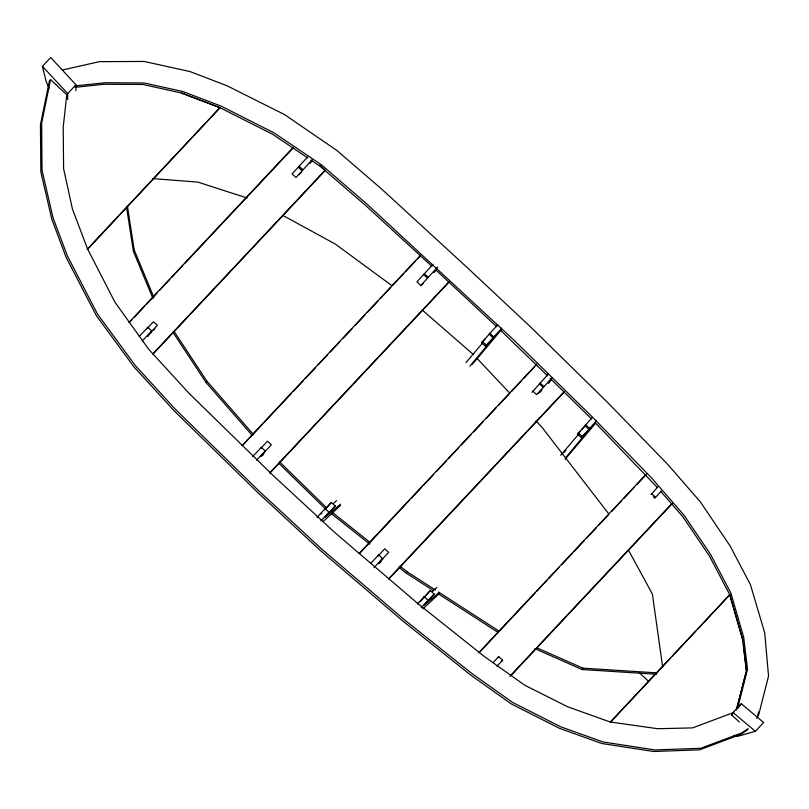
<?xml version="1.0" encoding="UTF-8"?>
<svg xmlns="http://www.w3.org/2000/svg" width="809" height="809" viewBox="0 0 809 809"><rect width="100%" height="100%" fill="white"/><g stroke="black" fill="none" stroke-linecap="round" stroke-linejoin="round"><path stroke-width="1.21" d="M733.935 712.375L692.605 727.888L657.717 728.727L610.138 721.992L567.766 706.823L524.808 685.253L484.5 656.635L418.051 603.716L334.633 532.393L272.239 474.64L189.013 393.295L148.573 349.124L114.868 302.05L87.473 248.747L72.456 209.096L63.608 168.778L63.193 127.306L66.773 94.805L50.542 79.595L41.643 123.211L42.028 170.305L53.02 217.722L67.329 255.796L97.535 314.135L135.234 365.425L175.674 409.597L258.89 490.932L321.294 548.694L404.702 620.018L472.234 673.766L512.542 702.384L560.637 726.785L603.008 741.964L654.875 749.933L700.756 748.285L742.086 732.782L748.072 728.626M737.565 708.502L747.536 669.316L743.653 637.108L730.931 593.209L710.636 554.499L684.141 515.373L651.821 478.23L592.785 417.424L514.473 340.65L366.71 203.848L321.436 164.824L273.715 132.686L221.211 106.171L182.773 91.488L144.083 82.973L104.968 82.761L75.116 85.906M757.699 715.52L758.63 711.839M746.201 672.127L736.372 710.049L746.343 670.863L742.47 638.635L729.748 594.746L709.442 556.046L682.958 516.9L660.579 491.205M75.166 87.332L103.785 84.278L142.9 84.47L181.58 93.035L219.977 107.698L87.412 249.435M147.804 327.332L147.157 328.444L153.427 321.76L157.33 325.339L151.061 332.024L151.708 330.911L147.804 327.332L139.168 336.534M312.395 159.595L295.993 177.505L292.089 173.925L307.622 156.936M319.626 165.056L325.167 170.133L324.561 171.174L152.739 354.372M261.307 447.377L260.71 448.408L267.466 441.208L271.369 444.788L264.614 451.988L265.21 450.957L261.307 447.377L252.661 456.589M437.699 267.061L420.842 285.415L416.938 281.835L432.926 264.401M335.229 506.009L328.414 513.28L328.98 512.299L325.076 508.719L324.51 509.7L331.326 502.429L335.229 506.009L324.935 517.487L340.407 504.179M331.326 502.429L325.006 509.67M469.887 366.133L495.027 336.139L485.471 346.323L481.567 342.743L497.859 324.51M485.471 346.323L501.762 328.09M378.622 554.954L378.066 555.925L384.75 548.795L388.654 552.375L381.969 559.504L382.526 558.534L378.622 554.954L370.927 563.155M531.978 392.314L548.512 373.819M532.716 391.04L536.62 394.61L552.416 377.398M434.2 594.13L427.516 601.259L428.082 600.278L424.179 596.698L423.613 597.679L430.297 590.55L434.2 594.13L424.098 605.385L439.236 592.4M430.297 590.55L420.195 601.805M566.108 457.125L590.772 427.678L581.418 437.659L577.515 434.079L592.34 417.414M581.418 437.659L596.243 420.993M498.111 657.596L498.668 656.625L502.581 660.205L502.015 661.175M650.982 494.612L658.03 486.725M661.125 491.164L654.885 498.192L653.328 496.756M743.077 641.143L729.748 594.746L697.489 629.372M739.416 722.103L731.609 714.944L733.005 712.527L741.266 703.719L763.625 722.488L755.373 731.296L737.575 736.342L733.915 735.684M741.266 703.719L738.212 707.905M756.698 718.311L758.579 715.196L768.55 676.011L764.707 632.83L750.459 584.765L730.163 546.045L700.473 502.025L668.163 464.882L608.206 403.054L529.895 326.28L467.855 268.153L382.121 189.478L336.857 150.454L284.647 114.645L226.884 85.683L190.085 71.596L144.144 61.444L99.386 61.656L62.455 70.009M153.032 298.683L133.364 251.306L134.193 249.941L127.367 205.708M252.044 435.181L206.073 382.536L206.902 381.181L174.34 331.781M433.442 590.671L405.936 572.893L406.765 571.538L399.909 566.098M534.83 648.636L582.025 669.508L582.854 668.153L657.232 672.896M50.542 79.595L49.349 81.153L40.45 124.768L40.834 171.862L51.827 219.279L66.136 257.353L96.362 315.662L134.041 366.973L174.481 411.144L257.717 492.469L320.091 550.241L403.509 621.575L471.04 675.323L511.349 703.941L559.464 728.322L601.825 743.501L653.672 751.49L699.563 749.842L740.882 734.329L747.88 729.485M310.16 163.317L311.607 161.446M434.089 272.593L435.586 270.702M501.186 330.032L472.335 364.333M551.273 379.937L548.462 383.436M540.139 392.223L541.706 390.302M595.353 423.542L564.985 459.401M578.769 434.059L560.698 455.285M482.862 342.703L465.984 362.553M563.924 452.575L565.946 450.239M49.096 88.232L46.123 81.426L42.432 66.318L50.694 57.51L75.955 84.763L75.955 90.689M67.703 99.497L67.703 93.571L75.955 84.763M87.15 249.314L219.977 107.698M129.025 322.478L293.08 147.572M129.288 322.599L131.877 319.838M134.466 317.077L144.831 306.024M146.56 304.184L156.916 293.141M159.504 290.38L169.87 279.327M171.599 277.487L182.824 265.524M184.553 263.683L293.343 147.683M142.212 341.034L151.708 330.911M151.698 331.902L147.713 336.16L148.36 335.887M153.295 330.203L154.883 328.505M299.128 174.714L301.524 172.165M152.476 354.251L325.167 170.133M241.942 445.729L420.72 255.118M243.064 444.93L291.432 393.356M293.161 391.516L303.527 380.463M305.256 378.622L315.611 367.579M318.21 364.808L327.706 354.686M330.294 351.925L339.8 341.792M343.259 338.111L351.895 328.899M355.343 325.218L364.849 315.085M367.438 312.325L377.803 301.272M380.392 298.511L390.757 287.458M392.486 285.617L403.711 273.644M405.44 271.804L415.806 260.761M417.535 258.91L420.124 256.15M256.564 460.169L265.21 450.957M264.563 452.555L261.125 456.225L263.542 454.557M420.923 285.85L423.501 283.099M269.7 472.901L449.349 281.36M269.963 473.022L449.612 281.481M316.936 517.406L325.076 508.719M481.567 342.743L485.552 338.506M320.839 520.986L328.98 512.299M359.186 553.457L537.095 363.777M359.449 553.578L409.536 500.174M411.265 498.334L421.631 487.281M423.36 485.44L433.725 474.387M436.314 471.627L446.679 460.574M448.408 458.733L458.764 447.68M461.363 444.92L470.858 434.797M473.447 432.026L482.953 421.904M486.401 418.223L495.907 408.09M498.496 405.329L508.861 394.276M511.45 391.516L521.815 380.463M523.544 378.622L534.769 366.649M373.98 567.645L382.526 558.534M382.809 559.1L378.551 563.63L381.009 561.891M538.43 393.174L541.838 389.544M388.674 578.789L564.004 391.859M388.937 578.91L564.267 391.981M417.333 603.999L424.179 596.698M577.515 434.079L580.063 431.359M581.762 429.549L585.17 425.918M421.236 607.579L428.082 600.278M478.584 652.893L646.088 474.296M479.707 652.084L534.971 593.169M536.691 591.328L547.056 580.286M548.785 578.435L559.14 567.392M561.739 564.631L572.094 553.589M573.824 551.738L584.189 540.695M586.778 537.934L596.273 527.812M598.862 525.041L608.358 514.918M611.816 511.237L621.312 501.115M623.901 498.344L634.266 487.301M636.855 484.54L646.351 474.408M493.005 662.672L498.668 656.625M496.908 666.252L502.581 660.205M509.801 676.375L672.127 503.309M510.924 675.576L672.39 503.42M610.684 721.689L729.748 594.746M610.34 722.275L670.742 657.889M672.461 656.048L695.76 631.212M731.609 714.944L733.257 713.184M340.508 505.382L323.57 521.148M439.327 593.594L422.743 609.005M333.268 503.653L336.504 500.599M436.799 587.435L432.168 591.794M321.031 513.907L321.871 513.391M582.025 669.508L656.402 674.251M152.77 178.617L197.841 182.086L247.028 197.993M181.58 93.035L220.028 107.698L272.542 134.223L307.804 157.967M536.812 647.787L582.854 668.153M282.897 215.447L335.432 244.146L391.88 285.617M406.765 571.538L435.333 589.994M438.508 592.046L498.829 631L498 632.355L437.679 593.401M310.919 160.071L320.253 166.361L365.526 205.385L431.885 266.303M332.408 512.431L370.562 542.768M331.579 513.786L369.733 544.123M399.08 567.453L405.936 572.893M733.005 712.527L755.373 731.296M422.207 310.009L473.558 354.706M489.708 333.187L493.611 336.766M424.29 273.614L428.194 277.194M489.142 334.178L493.045 337.757M423.694 274.635L427.597 278.215M539.967 382.93L543.87 386.51M585.504 424.705L589.407 428.285M539.401 383.911L543.304 387.491M584.937 425.676L588.841 429.255M298.996 166.138L302.9 169.718M298.349 167.241L302.253 170.82M651.548 493.642L655.452 497.222M482.316 341.449L486.219 345.028M578.253 432.805L582.156 436.385M435.566 269.69L496.857 326.816M639.322 672.764L648.616 681.33M500.508 330.234L547.481 375.73M550.181 378.379L591.591 418.971M279.681 461.959L326.543 507.769L325.703 509.124L278.852 463.314M595.06 422.551L657.262 487.402M477.017 358.387L509.943 393.326M535.942 420.902L542.01 427.344L608.722 513.826M42.432 66.318L67.703 93.571M206.902 381.181L253.692 434.767M172.813 332.094L206.073 382.536M628.462 550.08L652.378 594.028L662.662 667.101M134.193 249.941L153.862 297.318M126.538 207.064L133.364 251.306M743.36 643.62L746.515 670.904"/></g></svg>
